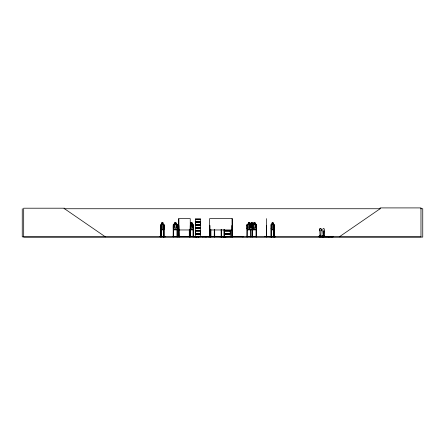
<?xml version="1.0" encoding="UTF-8"?>
<svg xmlns="http://www.w3.org/2000/svg" width="445" height="445" viewBox="0 0 445 445"><rect width="100%" height="100%" fill="white"/><g stroke="black" fill="none" stroke-linecap="round" stroke-linejoin="round"><path stroke-width="0.67" d="M195.355 233.703L195.355 231.094L200.656 231.094L200.651 233.703L195.355 233.703L195.361 232.401M195.355 224.781L195.355 222.177L200.656 222.177L200.651 224.781L195.355 224.781L195.361 223.479M200.651 232.401L200.651 231.094M200.651 223.479L200.651 222.177M230.243 232.401L230.243 231.094L224.942 231.094M180.865 236.64L173.65 236.556M230.026 236.846L234.276 236.618L223.129 236.823M234.276 236.634L223.079 236.851M264.402 236.64L268.652 236.623M321.045 230.844L320.973 230.844A1.418 0.801 -90 0 0 320.973 228.836A1.418 0.801 -90 0 0 319.838 228.836A1.418 0.801 -90 0 0 319.838 230.844L319.916 230.844A1.418 0.801 -90 0 1 319.916 228.836A1.418 0.801 -90 0 1 321.045 228.836A1.418 0.801 -90 0 1 321.045 230.844L320.806 236.306L320.005 236.306M323.993 236.306L324.16 230.844A1.418 0.801 -90 0 0 324.16 228.836A1.418 0.801 -90 0 0 323.026 228.836A1.418 0.801 -90 0 0 323.026 230.844L323.265 236.306L323.026 230.844M324.071 236.306L324.16 230.844M320.289 235.689C319.744 235.288 320.116 235.716 320.144 235.522M323.587 235.605C321.763 235.444 324.221 235.661 323.176 235.394M323.12 235.522L323.504 235.349M323.526 235.455L323.404 235.394M319.927 235.689L319.727 235.372M323.159 235.433L322.87 235.577L323.293 235.522M323.304 235.65L323.576 235.455M195.299 227.879L200.662 227.957M320.216 235.394L319.771 235.5M194.576 236.629L200.651 236.668M194.571 236.807L200.662 236.746L200.651 234.226L195.355 234.226L195.355 236.74M273.82 229.792L274.209 228.407L273.792 229.748L271.4 229.748M163.682 229.792L164.077 228.407L164.077 224.658L163.671 224.169L162.981 224.169M164.077 228.407L163.71 229.792L161.185 229.792M269.642 236.796L275.694 236.796M159.36 236.64L165.407 236.818M219.797 236.818L222.533 236.818M222.539 236.64L219.802 236.64L225.849 236.818M320.389 235.455L319.905 235.65M193.503 228.407L193.019 229.792L190.399 229.792M253.316 229.792L253.795 228.407L253.795 224.658L253.305 224.169M256.465 228.402L255.997 229.748L247.398 229.748M189.225 236.796L189.242 236.44M210.435 236.818L210.474 236.44M252.298 229.514L252.259 236.618M190.204 228.391L192.312 224.169M320.155 235.928L320.094 236.846M320.394 235.928L320.161 236.668M322.308 236.846L322.38 235.928L324.55 235.928L324.55 236.668M322.375 236.668L322.686 236.851M323.281 236.846L323.343 235.928M323.582 235.928L323.415 236.84M328.621 236.846L328.683 236.518M328.927 236.518L328.855 236.846M329.6 236.846L329.645 236.518M331.809 236.846L331.875 236.518M332.115 236.518L331.875 236.668M332.927 236.851L333.077 236.518L322.475 236.518L322.475 235.928M271.072 236.851L271.055 224.664L271.383 224.169L272.129 224.169M271.417 224.169L271.055 224.664M160.901 236.851L160.856 224.664L161.229 224.169M163.688 229.748L161.212 229.748L160.895 228.402L160.923 224.686L161.246 224.213L163.688 224.213M174.69 222.817L175.992 222.817L175.992 224.213L176.687 224.681L176.687 227.284L175.992 228.402L174.69 228.402L173.989 227.284L173.989 224.681L174.69 224.213L174.64 222.773L176.036 222.773L176.036 224.169L176.943 224.169L177.433 224.658L177.433 228.407L176.954 229.792L173.678 229.792L173.25 228.407L173.25 224.664L173.689 224.169L174.64 224.169M173.294 224.686L173.711 224.213L176.921 224.213L177.388 224.681L177.388 236.851M250.057 224.169L249.612 224.664L249.612 228.407L250.04 229.792M250.073 229.748L249.656 228.402L249.673 224.681L250.073 224.213M252.754 229.792L252.321 228.407L252.321 224.664L252.766 224.169M272.129 224.213L271.611 224.681L271.611 227.284L272.129 228.402L273.102 228.402L273.619 227.284L273.619 224.681L273.102 224.213L273.169 222.773L272.095 222.773L272.129 224.213L272.162 222.817L273.13 222.817M319.121 236.846L319.193 235.928L321.362 235.928L321.362 236.668M319.199 236.751L333.082 236.74M319.265 236.851L333.149 236.84M339.279 236.851L380.13 208.738L380.13 207.91L420.976 207.91L420.976 236.851L22.25 236.851L22.25 208.738M64.013 208.738L380.341 208.738M420.664 208.738L422.75 208.738L422.75 237.09L23.685 237.09L23.685 208.204L64.536 208.204L64.536 208.738L105.382 236.851M195.349 219.035L200.662 219.035M195.349 219.14L200.662 219.14L200.651 221.655L195.355 221.655L195.355 219.14M195.361 219.296L200.651 219.296M195.316 221.833L200.695 221.833M195.316 221.994L200.695 221.994M161.919 222.773L163.015 222.773L162.948 224.213L163.51 224.681L163.51 227.284L162.981 228.402L161.986 228.402L161.457 227.284L161.457 224.681L161.986 224.213L161.952 222.773L161.919 224.169L161.196 224.169M161.958 222.817L162.981 222.817M190.749 222.817L192.056 222.817L192.056 224.213L192.752 224.681L192.752 227.284L192.056 228.402L190.755 228.402M249.673 222.817L248.371 222.817L248.371 224.213L247.676 224.681L247.676 227.284L248.371 228.402L249.673 228.402M252.354 222.817L251.052 222.817L251.052 224.213L250.357 224.681L250.357 227.284L251.052 228.402L252.354 228.402L253.049 227.284L253.049 224.681L252.354 224.213L252.398 222.773L251.008 222.773L251.008 224.169L249.723 224.169M253.767 222.817L255.068 222.817L255.068 224.213L255.764 224.681L255.764 227.284L255.068 228.402L253.767 228.402M252.398 224.169L253.717 224.169M273.135 224.169L273.842 224.169L274.209 224.658L274.203 236.851M192.985 224.213L190.755 224.213L190.705 222.773L192.101 222.773L192.101 224.169L193.008 224.169L193.503 224.658L193.536 236.796M271.4 224.213L273.825 224.213L274.142 224.681L274.109 236.851M164.077 224.658L164.005 236.851M249.673 224.681L248.371 224.681L248.371 227.284L249.673 227.284M250.607 224.213L251.069 224.681L252.354 224.681M253.767 224.681L255.068 224.681L255.068 227.284L253.767 227.284M195.316 224.964L200.695 224.964M195.316 225.126L200.695 225.126M164.01 225.515L163.621 225.515L163.688 236.851M177.388 225.515L177.004 225.515L176.96 236.851M178.662 225.515L178.896 236.851L178.907 218.623L190.249 218.623L190.265 236.851M178.907 225.515L179.124 236.851L179.079 236.44M190.249 225.515L190.037 236.851M209.612 225.515L209.995 225.515L210.04 236.851M232.296 225.515L231.912 225.515L231.867 236.851M246.903 225.515L247.292 225.515L247.248 236.851M256.465 225.515L256.075 225.515L256.031 236.851M266.449 225.515L266.599 236.851M271.066 225.515L271.45 225.515L271.483 236.851M274.27 225.515L273.886 225.515L273.853 236.851M252.354 227.284L251.052 227.284L251.052 224.681M200.651 227.751L195.361 227.751L195.361 225.309L200.656 225.309L200.656 227.818L195.349 227.818M195.349 228.051L200.662 228.062L200.651 230.571L195.355 230.571L195.355 228.062M195.361 228.213L200.651 228.213M160.89 228.407L161.218 229.792M271.088 228.407L271.406 229.792L273.847 229.792M173.711 229.748L176.921 229.748M190.416 229.748L192.985 229.748M178.907 229.965L190.249 229.965M209.612 229.965L232.296 229.965M224.942 230.571L230.249 230.571M195.316 230.755L200.695 230.755M224.903 230.755L230.282 230.755M195.316 230.916L200.695 230.916M224.903 230.916L230.282 230.916M224.942 233.703L230.249 233.703L230.249 231.094M195.316 233.881L200.695 233.881M224.903 233.881L230.282 233.881M195.316 234.042L200.695 234.042M224.903 234.042L230.282 234.042M224.942 234.226L230.249 234.226L230.249 236.74M322.859 235.5L323.17 235.65M324.906 236.401L325.846 236.401M328.093 236.401L329.033 236.401M161.168 236.44L160.706 236.44L160.712 236.851M164.044 236.44L163.582 236.44L163.588 236.851M173.177 236.44L173.65 236.44L173.65 236.851L173.606 225.515L173.222 225.515L173.177 236.851M176.96 236.44L177.488 236.823M178.617 236.44L243.537 236.501L243.537 236.851M246.858 236.44L247.331 236.44L247.331 236.851M252.254 236.44L252.727 236.44L252.727 236.851M256.031 236.44L256.559 236.818M266.638 236.44L266.41 236.851M271.489 236.44L271.027 236.44L271.033 236.851M273.847 236.44L274.309 236.44L274.304 236.851M189.715 236.556L193.019 236.556M200.434 236.629L194.593 236.846M203.532 236.618L204.989 236.851M210.051 236.618L208.282 236.851M210.941 236.618L214.251 236.556M247.331 236.556L250.641 236.556M252.727 236.556L256.036 236.556M251.186 236.823L250.641 236.44L250.641 236.851M232.412 236.823L232.296 218.623L209.612 218.623L209.578 236.851L209.567 236.44M252.371 228.402L252.788 229.748M246.931 228.407L247.359 229.792L256.031 229.792L256.509 228.407L256.509 224.658L256.014 224.169L255.113 224.169L255.113 222.773L253.717 222.773L253.767 224.213M196.773 236.785L196.707 236.429M319.838 230.844L320.077 236.306M324.455 235.928L324.455 236.518M323.487 235.928L323.437 236.518M323.248 236.518L323.248 235.277L322.797 235.277L322.797 236.518M323.165 235.277L323.165 236.518M322.881 235.277L322.881 236.518M321.268 235.928L321.268 236.518L319.288 236.518L319.288 235.928M320.3 235.928L320.3 236.518M320.25 235.928L320.25 236.518M320.061 236.518L320.061 235.277L319.61 235.277L319.61 236.518M319.977 235.277L319.977 236.518M319.694 235.277L319.694 236.518M274.031 236.44L274.048 236.851M273.987 225.515L273.953 236.851M271.355 225.515L271.389 236.851M271.289 236.44L271.305 236.851M271.166 225.515L271.166 236.851M266.455 218.623L266.449 236.851M256.459 236.851L256.465 224.681L255.997 224.213L247.398 224.213L246.975 224.686L246.975 228.402M256.125 236.44L256.12 236.851M252.682 229.514L252.638 236.851M252.343 236.44L252.343 236.851M251.069 229.514L251.102 236.851M250.685 229.514L250.73 236.851M249.673 224.213L249.723 222.773L248.327 222.773L248.327 224.169L247.376 224.169L246.931 224.664L246.875 236.851M246.953 236.44L246.947 236.851M242.909 236.501L242.909 236.851M242.714 236.501L242.714 236.851M242.124 236.501L242.124 236.851M232.685 236.501L232.685 236.851M232.223 225.515L232.218 236.851M232.073 218.623L232.073 236.851M231.956 236.44L231.951 236.851M224.464 229.514L224.458 236.851M224.369 229.514L224.369 236.851M224.319 236.44L224.302 236.851M224.169 229.514L224.169 236.851L224.074 229.514M224.041 236.44L224.041 236.851M221.566 229.514L221.604 236.851M221.471 229.514L221.504 236.851M221.41 236.44L221.426 236.851M221.276 229.514L221.321 236.851M221.182 229.514L221.182 236.851L221.143 236.44M214.679 229.514L214.724 236.851M214.635 236.44L214.635 236.851M214.34 236.44L214.34 236.851M214.295 229.514L214.251 236.851M210.902 229.514L210.947 236.851M210.858 236.44L210.858 236.851M210.641 236.851L210.313 236.501M210.518 229.514L210.563 236.851M209.951 236.44L209.951 236.851M209.729 236.501L209.729 236.851M207.081 236.851L205.112 236.851M203.437 236.851L202.136 236.851M198.503 236.846L198.464 236.429L198.414 236.846M198.309 236.429L198.286 236.846M196.551 236.429L196.601 236.846M196.484 236.429L196.484 236.846M196.367 236.429L196.384 236.846M193.403 236.851L193.447 225.515L193.063 225.515L193.019 236.851M193.108 236.44L193.108 236.851M189.67 229.514L189.715 236.851M189.626 236.44L189.626 236.851M189.286 229.514L189.286 236.851M179.674 236.501L179.674 236.851M179.48 236.501L179.48 236.851M178.662 218.623L178.662 236.851M177.049 236.44L177.049 236.851M173.266 236.44L173.266 236.851M163.916 225.515L163.949 236.851M163.866 236.44L163.855 236.851M163.721 225.515L163.782 236.851M161.168 236.851L161.135 225.515L160.745 225.515L160.806 236.851M161.034 225.515L161.068 236.851M160.973 236.44L160.99 236.851M252.927 227.879L252.476 227.923L251.709 226.577C251.102 228.702 249.506 228.246 251.414 226.271C249.562 224.669 251.208 223.835 251.686 225.954C252.215 223.946 253.878 224.369 251.987 226.277L252.927 227.879M162.803 223.051L162.164 223.051L162.164 223.518L162.803 223.518L162.803 223.051M175.758 223.051L174.924 223.051L174.924 223.518L175.758 223.518L175.758 223.051M191.823 223.051L190.983 223.051L190.983 223.518L191.823 223.518L191.823 223.051M249.445 223.051L248.605 223.051L248.605 223.518L249.445 223.518L249.445 223.051M252.12 223.051L251.286 223.051L251.286 223.518L252.12 223.518L252.12 223.051M254.835 223.051L253.995 223.051L253.995 223.518L254.835 223.518L254.835 223.051M272.93 223.051L272.301 223.051L272.301 223.518L272.93 223.518L272.93 223.051M162.981 224.681L161.986 224.681L161.986 227.284L162.981 227.284L162.981 224.681M175.992 224.681L174.69 224.681L174.69 227.284L175.992 227.284L175.992 224.681M192.056 224.681L190.755 224.681L190.755 227.284L192.056 227.284L192.056 224.681M273.102 224.681L272.129 224.681L272.129 227.284L273.102 227.284L273.102 224.681M198.648 236.846L198.654 236.429L198.631 236.846"/></g></svg>
